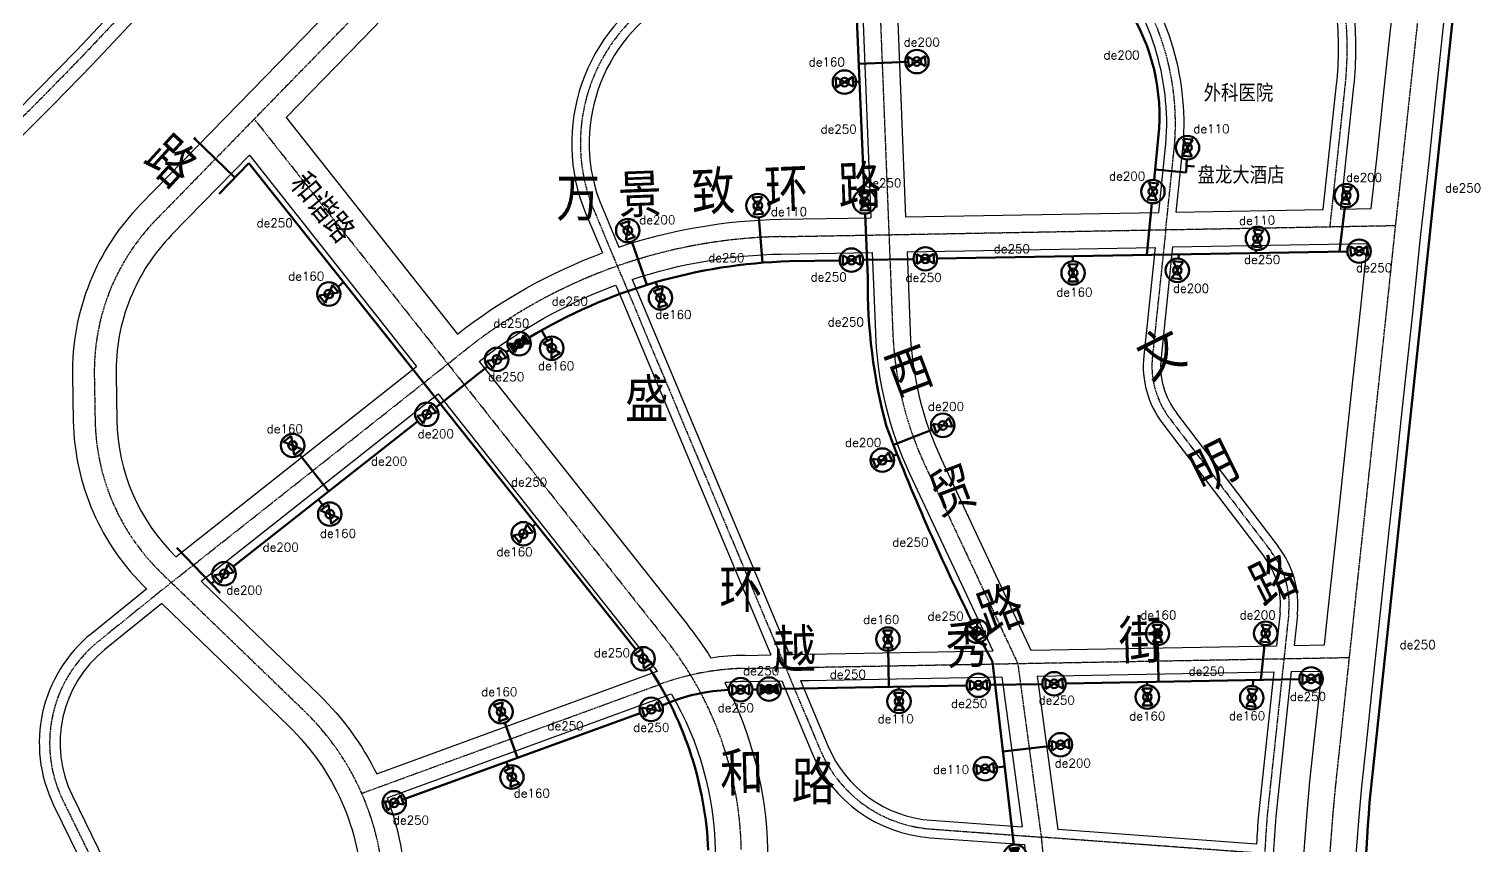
# Model space of a CAD drawing. Header units: millimetres. Extents: x 429861 to 37403537, y 4398138 to 8816131.
# Drawn here: x 434002 to 435669, y 4407564 to 4408503 of the extents above; entities that cross this region are included whole.
import ezdxf

# ---------------------------------------------------------------- set-up
doc = ezdxf.new("R2010")
doc.units = ezdxf.units.MM
doc.linetypes.add('CENTER', pattern=[2, 1.25, -0.25, 0.25, -0.25])
for name, color, linetype in [('中心线', 55, 'CENTER'), ('路名', 21, 'Continuous'), ('路网', 253, 'Continuous')]:
    doc.layers.add(name, color=color, linetype=linetype)
for name, color, linetype, lineweight in [('燃气周边建筑', 211, 'Continuous', 30), ('燃气标注(管)', 111, 'Continuous', 30), ('燃气标注(阀)', 2, 'Continuous', 30), ('燃气管(PE)', 5, 'Continuous', 100), ('燃气阀门(PE)', 6, 'Continuous', 50)]:
    doc.layers.add(name, color=color, linetype=linetype, lineweight=lineweight)
doc.styles.add('HZ', font='rs.shx', dxfattribs={"width": 0.8, "bigfont": 'hztxt.shx'})

# ---------------------------------------------------------------- blocks, each defined once
blk = doc.blocks.new('阀门PE')
at = {"layer": '燃气阀门(PE)'}
for p, q in [((-4.91, -2.83), (-4.91, 2.83)), ((-4.91, -2.83), (4.91, 2.83)), ((-4.91, 2.83), (4.91, -2.83)), ((4.91, 2.83), (4.91, -2.83))]:
    blk.add_line(p, q, dxfattribs=at)
for radius in [6.74, 2.47]:
    blk.add_circle((0, 0), radius, dxfattribs=at)
blk = doc.blocks.new('凝水缸PE')
at = {"layer": '燃气阀门(PE)'}
h = blk.add_hatch(dxfattribs=at)
h.set_pattern_fill('ANSI37', color=256, style=0)
h.set_pattern_definition([(45, (-494093.7521, -4411670.1049), (-1.12253201513, 1.12253201513), []), (135, (-494093.7521, -4411670.1049), (-1.12253201513, -1.12253201513), [])])
h.paths.add_polyline_path([(4.3, -2.5), (9.8, -5.7), (9.8, 5.7), (4.3, 2.5, -0.131568), (4.9, 0, -0.131568)])
h.paths.add_polyline_path([(-4.9, 0, -0.131568), (-4.3, 2.5), (-9.8, 5.7), (-9.8, -5.7), (-4.3, -2.5, -0.131568)])
h.paths.add_polyline_path([(0, 0), (4.3, 2.5, 0.577573), (-4.3, 2.5)])
h.paths.add_polyline_path([(4.3, -2.5), (0, 0), (-4.3, -2.5, 0.577573)])
at = {"layer": '燃气阀门(PE)', "xscale": 2, "yscale": 2, "zscale": 2}
blk.add_blockref('阀门PE', (0, 0), dxfattribs=at)

msp = doc.modelspace()

# ---------------------------------------------------------------- linework, layer by layer
at = {"layer": '中心线'}
for p, q in [((435594.9, 4408488), (435601.1, 4408546.2)), ((434112.3, 4408524), (434063.5, 4408472.1)), ((434979.3, 4408529.9), (434989.7, 4408266.4)), ((434260.4, 4408399.3), (434379.5, 4408521.4)), ((434063.5, 4408472.1), (434018.9, 4408426.4)), ((435587.6, 4408420), (435594.9, 4408488)), ((434018.9, 4408426.4), (433963.6, 4408371.1)), ((435496.6, 4408275.6), (435514.1, 4408438.1)), ((435580.4, 4408353.6), (435587.6, 4408420)), ((434260.4, 4408399.3), (434147.6, 4408283.6)), ((434260.4, 4408399.3), (434482.8, 4408118)), ((435307.8, 4408272.2), (435317.2, 4408362.5)), ((435570.8, 4408266.3), (435580.4, 4408353.6)), ((434650.8, 4408294.3), (434910.3, 4407675.1)), ((434989.7, 4408266.4), (435571.9, 4408277)), ((435307.8, 4408272.2), (435292.4, 4408126.3)), ((434865.5, 4408264.2), (434989.7, 4408266.4)), ((434989.7, 4408266.4), (434994.1, 4408154.4)), ((435561.7, 4408179.4), (435570.8, 4408266.3)), ((435550.8, 4408077.8), (435561.7, 4408179.4)), ((434482.8, 4408118), (434504.2, 4408134.9)), ((434165.1, 4407866.7), (434482.8, 4408118)), ((434482.8, 4408118), (434733.8, 4407800.6)), ((434076.6, 4408104.5), (434077.5, 4408052.9)), ((435541.5, 4407991.3), (435550.8, 4408077.8)), ((435312.4, 4408055.2), (435429.2, 4407902)), ((435031.5, 4408000.6), (435137.7, 4407773.7)), ((435534.9, 4407929.9), (435541.5, 4407991.3)), ((435524, 4407828.5), (435534.9, 4407929.9)), ((434153.8, 4407877.6), (434165.1, 4407866.7)), ((434165.1, 4407866.7), (434081.1, 4407798.9)), ((434165.1, 4407866.7), (434317.8, 4407719.2)), ((435449.1, 4407830.8), (435443.6, 4407779.2)), ((435514.5, 4407739.6), (435524, 4407828.5)), ((434897.4, 4407769.3), (435518.9, 4407780.6)), ((435137.7, 4407773.7), (435164.7, 4407574.1)), ((435443.6, 4407779.2), (435424.3, 4407598.7)), ((434824.3, 4407768), (434897.4, 4407769.3)), ((434383.9, 4407624.5), (434726.7, 4407749.8)), ((435508.2, 4407680.9), (435514.5, 4407739.6)), ((435503.3, 4407635.2), (435508.2, 4407680.9)), ((435500, 4407599.9), (435503.3, 4407635.2)), ((434040.6, 4407616.2), (434099.5, 4407496)), ((435497.4, 4407566.1), (435500, 4407599.9)), ((435037.6, 4407583.5), (435164.7, 4407574.1)), ((435421.4, 4407555.2), (435164.7, 4407574.1)), ((435164.7, 4407574.1), (435178.1, 4407431.9)), ((435495.3, 4407534.5), (435497.4, 4407566.1))]:
    msp.add_line(p, q, dxfattribs=at)
for centre, radius, start, end in [((435018.9, 4408393.8), 300, 354.0067, 38.7315), ((434835.2, 4408371.6), 200, 119.0161, 202.7443), ((435119.8, 4408480.3), 396.5, 353.8898, 6.1572), ((434326.6, 4408109.1), 250, 135.7136, 158.3749), ((434876.4, 4407664.3), 600, 91.0361, 110.3885), ((434876.4, 4407664.3), 600, 110.3885, 128.3385), ((434326.6, 4408109.1), 250, 158.3749, 181.0361), ((435393.8, 4408170.1), 400, 182.2556, 205.0844), ((435391.9, 4408115.8), 100, 174.0067, 217.3258), ((434327.5, 4408057.4), 250, 181.0361, 226.0034), ((435349.6, 4407841.4), 100, 353.9067, 37.3258), ((434175.3, 4407682.2), 150, 128.9109, 206.0961), ((434420.1, 4407552.5), 400, 31.2972, 38.3385), ((434829.7, 4407468.1), 300, 103.0708, 110.0824), ((434829.7, 4407468.1), 300, 91.0361, 103.0708), ((434420.1, 4407552.5), 400, 1.0361, 31.2972), ((434109.4, 4407503.4), 300, 23.8029, 46.0034), ((435048.7, 4407733.1), 150, 202.7443, 265.7851), ((434109.4, 4407503.4), 300, 1.0361, 23.8029), ((438287, 4407382.9), 2870.8, 175.6882, 176.5577)]:
    msp.add_arc(centre, radius, start, end, dxfattribs=at)
at = {"layer": '燃气管(PE)'}
for p, q in [((435643.3, 4408570), (435542, 4407614.1)), ((434951.4, 4408543.5), (434961.1, 4408317.5)), ((435012, 4408465), (434954.9, 4408462.6)), ((434948.4, 4408442.2), (434955.8, 4408442.5)), ((435300.1, 4408388.8), (435294.3, 4408329.4)), ((434190.8, 4408376), (434192.7, 4408378)), ((434191.7, 4408377), (434238.2, 4408332.1)), ((434254.3, 4408348.8), (434220, 4408313.2)), ((434254.3, 4408348.8), (434698.8, 4407789.6)), ((435331.3, 4408337.8), (435295.5, 4408341.3)), ((435331.3, 4408337.8), (435332.1, 4408353.1)), ((435340.7, 4408344.9), (435331.7, 4408345.4)), ((434962.3, 4408290.6), (434965.4, 4408216.8)), ((435291.7, 4408302.6), (435285.9, 4408243.2)), ((435513.7, 4408298.1), (435507.6, 4408247.1)), ((434840.2, 4408286.4), (434844.4, 4408234.2)), ((434694.1, 4408258.5), (434711.4, 4408208.7)), ((434960.1, 4408237.4), (435018, 4408238.4)), ((435044.9, 4408238.9), (435516.6, 4408247.2)), ((435201.1, 4408235.8), (435200.9, 4408241.7)), ((435322.5, 4408238.9), (435323, 4408243.8)), ((435411.5, 4408248.7), (435411, 4408245.4)), ((434875.3, 4408235.9), (434933.2, 4408236.9)), ((434356.7, 4408206.7), (434363.1, 4408211.9)), ((434724.4, 4408203.3), (434722, 4408211.8)), ((434597.4, 4408144.5), (434590.6, 4408156.6)), ((434469.3, 4408068.3), (434528.4, 4408114.8)), ((434236.3, 4407885.2), (434448.1, 4408051.7)), ((435039, 4408042.3), (434995, 4408025)), ((434312.9, 4408013.6), (434346, 4407971.4)), ((434994.6, 4408012.4), (434999.2, 4408014.2)), ((434341.1, 4407953), (434334.1, 4407962)), ((434580.1, 4407931.1), (434584, 4407934.1)), ((434221.2, 4407854.7), (434171.3, 4407906.6)), ((434211, 4407865.3), (434215.1, 4407868.5)), ((434988.7, 4407791.9), (434989.6, 4407746.8)), ((435298.5, 4407798.4), (435299.3, 4407752.6)), ((435421.2, 4407794.9), (435417, 4407754.9)), ((435108.7, 4407775.6), (435133.2, 4407565.4)), ((435193, 4407750.6), (435461.3, 4407755.7)), ((434832.8, 4407743.8), (434838.5, 4407743.9)), ((434865.5, 4407744.4), (435079.1, 4407748.5)), ((435001, 4407743.7), (435001, 4407747)), ((435106, 4407749), (435166.1, 4407750.1)), ((435286.4, 4407748.6), (435286.3, 4407752.4)), ((435407.8, 4407747.8), (435408.4, 4407754.7)), ((434729.2, 4407725.6), (434733.4, 4407727.1)), ((434430.4, 4407617), (434703.9, 4407716.4)), ((434548.4, 4407705.6), (434562.9, 4407665.2)), ((435177, 4407679.2), (435120.7, 4407672.6)), ((434553, 4407652.5), (434550.1, 4407660.5)), ((435110, 4407653.8), (435122.7, 4407655.3))]:
    msp.add_line(p, q, dxfattribs=at)
for centre, radius, start, end in [((435067.9, 4408402.4), 232.7, 356.6557, 34.8134), ((434893.5, 4407619.9), 616.3, 91.6924, 120.9778), ((435596.2, 4408209), 630.8, 179.2968, 194.9699), ((434893.5, 4407619.9), 616.3, 123.4831, 123.9101), ((437392.3, 4408967.5), 2576, 200.9592, 206.3834), ((437392.3, 4408967.5), 2576, 206.9828, 207.5619), ((434369.2, 4407541.2), 413.3, 2.4646, 33.275), ((434813.2, 4407539.9), 203.6, 92.0826, 113.0958), ((441855.9, 4407150.2), 6330.9, 175.79811, 177.72891)]:
    msp.add_arc(centre, radius, start, end, dxfattribs=at)
at = {"layer": '路网', "ltscale": 0.2}
for p, q in [((434959.4, 4408529.1), (434968.9, 4408286)), ((434999.3, 4408530.7), (435008.9, 4408286.8)), ((434970.5, 4408246.1), (434974.1, 4408153.6)), ((435010.5, 4408246.8), (435014.1, 4408155.2)), ((435295.6, 4408251.9), (435282.5, 4408127.3)), ((435315.7, 4408252.3), (435302.4, 4408125.2)), ((435320.3, 4408061.2), (435437.1, 4407908.1)), ((435304.4, 4408049.1), (435421.2, 4407896)), ((435049.7, 4408009), (435152.7, 4407789)), ((435013.4, 4407992.1), (435108.9, 4407788.2)), ((435439.1, 4407831.8), (435435.1, 4407794.1)), ((435459, 4407829.7), (435455.3, 4407794.4)), ((434824, 4407783), (434854, 4407783.6)), ((434875.6, 4407783.9), (434897.1, 4407784.3)), ((434401.1, 4407646.8), (434721.6, 4407763.9)), ((435119.6, 4407758.4), (435142.9, 4407585.8)), ((435159.9, 4407759.1), (435183.7, 4407582.8)), ((434824.6, 4407753), (434866.5, 4407753.8)), ((434888, 4407754.2), (434897.7, 4407754.3)), ((434413.1, 4407619.2), (434731.9, 4407735.7)), ((435412, 4407565.9), (435183.7, 4407582.8))]:
    msp.add_line(p, q, dxfattribs=at)
for points in [[(435508.9, 4408295.8), (435524, 4408437, 0.053603), (435524, 4408523.9), (435511.4, 4408632.3, 0.163887), (435406.2, 4408850.9), (434938.5, 4409239.5)], [(435488.7, 4408295.4), (435504.1, 4408439.1, 0.053552), (435504.1, 4408521.7), (435491.6, 4408629.9, 0.163094), (435392.6, 4408836.2), (435251.7, 4408953.3)]]:
    msp.add_lwpolyline(points, format="xyb", dxfattribs=at)
at = {"layer": '路网', "ltscale": 0.2, "flags": 128}
for points in [[(434242.5, 4408416.7), (434361.6, 4408538.9, 0.026923), (434572.5, 4408779.8, 0.010774), (434649.5, 4408882.3, 0.001047), (434656.7, 4408892.4, 0.001047)], [(434297.2, 4408401.2), (434397.4, 4408504, 0.026923), (434611.9, 4408748.9, 0.009), (434677.5, 4408835.8)], [(435319.9, 4408292.4), (435327.2, 4408361.5, 0.197664), (435260.7, 4408587.8), (435107.1, 4408779.3)], [(435299.8, 4408292), (435307.3, 4408363.5, 0.197664), (435245.1, 4408575.3), (435092.5, 4408765.5)], [(434905.4, 4408650.7), (434733.4, 4408555.2, 0.382504), (434641.5, 4408290.4), (434660.4, 4408245.4)], [(434919.2, 4408635.5), (434743.1, 4408537.8, 0.382504), (434660, 4408298.1), (434679.3, 4408252.1)], [(434242.5, 4408416.7), (434129.7, 4408301.1, 0.09775), (434071.5, 4408211.9, 0.100654), (434051.6, 4408104.1), (434052.5, 4408052.4, 0.198764), (434136.5, 4407859.6), (434136.8, 4407859.3)], [(434254.9, 4408357.8), (434165.5, 4408266.2, 0.09775), (434117.9, 4408193.2, 0.100654), (434101.6, 4408105), (434102.5, 4408053.3, 0.197383), (434170.3, 4407896.4)], [(434679.3, 4408252.1, -0.076495), (434865.1, 4408284.2), (434968.9, 4408286)], [(434494, 4408152.3, -0.077351), (434660.4, 4408245.4)], [(434660.4, 4408245.4, -0.000016), (434660.4, 4408245.4, -0.000016)], [(434694.8, 4408215.1, -0.075219), (434865.9, 4408244.2), (434970.5, 4408246.1)], [(434518.8, 4408120.9, -0.077273), (434674.3, 4408207.9)], [(434674.3, 4408207.9, -0.000726), (434675.9, 4408208.5, -0.000726)], [(434518.8, 4408120.9), (434757.4, 4407819.2, -0.027997), (434785.1, 4407779.9)], [(434471.7, 4408083.7), (434710.3, 4407782, -0.014718), (434723.3, 4407764.5)], [(434136.8, 4407859.3), (434073.6, 4407808.3, 0.350123), (434029.9, 4407611), (434088.8, 4407490.7, -0.253211), (434079.6, 4407264.4), (434029.1, 4407179.4)], [(434199.4, 4407868.3), (434335.2, 4407737.2, -0.086755), (434401.1, 4407646.8)], [(434154.2, 4407842.5), (434088.7, 4407789.6, 0.350123), (434051.4, 4407621.5), (434110.3, 4407501.3, -0.253211), (434100.2, 4407252.1), (434054.8, 4407175.8)], [(434154.2, 4407842.5), (434300.4, 4407701.2, -0.097172), (434361, 4407614.4, -0.099667), (434384.4, 4407508.4), (434385.3, 4407458.9, -0.067319), (434378.3, 4407399)], [(435431.9, 4407764), (435414.3, 4407599.6, 0.002928), (435412, 4407565.9)], [(435452, 4407764.4), (435434.3, 4407597.8, 0.00378), (435431.3, 4407554.6)], [(434739.9, 4407738.5, -0.127883), (434790, 4407559.2), (434794.7, 4407300.4)], [(434801.2, 4407751.6, -0.116372), (434850, 4407560.3), (434854.7, 4407301.5)], [(434866.5, 4407753.8), (434901.1, 4407671.2, 0.282221), (435036.9, 4407573.5), (435145.4, 4407565.5)], [(434888, 4407754.2), (434919.6, 4407679, 0.282221), (435038.4, 4407593.5), (435142.9, 4407585.8)], [(434413.1, 4407619.2, -0.086758), (434434.4, 4407509.3), (434435.3, 4407459.8, -0.048838), (434431, 4407406.4, -0.048838)]]:
    msp.add_lwpolyline(points, format="xyb", dxfattribs=at)
at = {"layer": '路网', "ltscale": 2}
for points in [[(435543.9, 4408296.4), (435550.6, 4408356.8), (435557.7, 4408423.2), (435565, 4408491.2), (435571.3, 4408549.4), (435580.1, 4408631.7), (435587.2, 4408697.8), (435587.8, 4408702.9), (435587.1, 4408707.8), (435590.1, 4408736), (435590.8, 4408741)], [(435521.9, 4407314.3), (435520.9, 4407371.6), (435520.9, 4407395.7), (435521, 4407408.1), (435521.3, 4407430.7), (435521.9, 4407458.4), (435523.1, 4407490.6), (435525.2, 4407532.8), (435527.3, 4407563.9), (435529.9, 4407597.3), (435533.2, 4407632.3), (435538, 4407677.7), (435544.3, 4407736.4), (435553.9, 4407825.3), (435564.7, 4407926.6), (435571.4, 4407988.1), (435580.6, 4408074.6), (435591.6, 4408176.2), (435600.6, 4408263.1), (435610.3, 4408350.3), (435617.4, 4408416.8), (435624.7, 4408484.8), (435630.9, 4408543)], [(435490.3, 4407795.1), (435494.2, 4407831.7), (435505.1, 4407933.1), (435511.7, 4407994.5), (435521, 4408081), (435531.9, 4408182.6), (435539.6, 4408256.4)], [(435462, 4407312.5), (435460.9, 4407371.1), (435460.9, 4407395.8), (435461, 4407408.7), (435461.3, 4407431.8), (435462, 4407460.2), (435463.2, 4407493.2), (435465.3, 4407536.3), (435467.5, 4407568.3), (435470.2, 4407602.4), (435473.5, 4407638.2), (435478.3, 4407684.1), (435484.7, 4407742.8), (435487, 4407765)]]:
    msp.add_lwpolyline(points, dxfattribs=at)
at = {"layer": '路网', "ltscale": 0.2, "flags": 128}
for points in [[(434105.6, 4408530.7), (434056.6, 4408478.6), (434012.2, 4408433.1), (433956.9, 4408377.8)], [(434122.9, 4408513.4), (434074.3, 4408461.7), (434029.6, 4408415.9), (433974.3, 4408360.5)], [(434297.2, 4408401.2), (434494, 4408152.3)], [(434254.9, 4408357.8), (434446.9, 4408115.1)], [(435008.9, 4408286.8), (435299.8, 4408292)], [(435319.9, 4408292.4), (435488.7, 4408295.4)], [(435508.9, 4408295.8), (435543.9, 4408296.4)], [(435315.7, 4408252.3), (435539.6, 4408256.4)], [(435010.5, 4408246.8), (435295.6, 4408251.9)], [(434675.9, 4408208.5), (434854, 4407783.6)], [(434694.8, 4408215.1), (434875.6, 4407783.9)], [(434170.3, 4407896.4), (434446.9, 4408115.1)], [(434199.4, 4407868.3), (434471.7, 4408083.7)], [(434897.1, 4407784.3), (435108.9, 4407788.2)], [(435152.7, 4407789), (435435.1, 4407794.1)], [(435455.3, 4407794.4), (435490.3, 4407795.1)], [(434897.7, 4407754.3), (435119.6, 4407758.4)], [(435159.9, 4407759.1), (435431.9, 4407764)], [(435452, 4407764.4), (435487, 4407765)], [(435145.4, 4407565.5), (435158.2, 4407430.1)]]:
    msp.add_lwpolyline(points, dxfattribs=at)
at = {"layer": '路网', "ltscale": 0.2}
for centre, radius, start, end in [((435393.8, 4408170.1), 380, 182.2556, 205.0844), ((435393.8, 4408170.1), 420, 182.2556, 205.0844), ((435391.9, 4408115.8), 110, 174.0067, 217.3258), ((435391.9, 4408115.8), 90, 174.0067, 217.3258), ((435349.6, 4407841.4), 110, 353.9067, 37.3258), ((435349.6, 4407841.4), 90, 353.9067, 37.3258), ((434829.7, 4407468.1), 315, 91.0361, 98.1537), ((434829.7, 4407468.1), 315, 109.7466, 110.0824), ((434829.7, 4407468.1), 285, 108.3692, 110.0824), ((434829.7, 4407468.1), 285, 91.0361, 95.7449)]:
    msp.add_arc(centre, radius, start, end, dxfattribs=at)

# ---------------------------------------------------------------- block references
at = {"layer": '燃气阀门(PE)'}
for p, xscale, yscale, zscale, rotation in [((435021.8, 4408465.4), 2.000000000015119, 2.000000000015119, 2.000000000015119, 182.451733350062), ((434938.6, 4408441.8), 1.999999999999089, 1.999999999999089, 1.999999999999089, 2.451733339337116), ((435332.8, 4408366.5), 1.999999999987064, 1.999999999987064, 1.999999999987064, 266.904745112305), ((435293, 4408316), 2.000000000063391, 2.000000000063391, 2.000000000063391, 264.420079905252), ((435515.3, 4408311.4), 1.99999999971559, 1.99999999971559, 1.99999999971559, 263.1848638773915), ((434839.1, 4408299.8), 2.000000000307077, 2.000000000307077, 2.000000000307077, 274.5701558118393), ((434961.7, 4408304.1), 2.000000000460434, 2.000000000460434, 2.000000000460434, 272.4517333361633), ((434689.6, 4408271.2), 2.000000000180767, 2.000000000180767, 2.000000000180767, 289.1904090333969), ((435413.2, 4408262.1), -1.999999999528905, 1.999999999859733, 2.000000000059058, 83.05747883443523), ((435530, 4408247.5), 1.999999999954668, 1.999999999954668, 1.999999999954668, 181.014550939942), ((434946.6, 4408237.2), 1.99999999999628, 1.99999999999628, 1.99999999999628, 1.014550960168897), ((435031.5, 4408238.7), 1.999999999998357, 1.999999999998357, 1.999999999998357, 1.014550963529478), ((435321.1, 4408225.5), 2.000000000059058, 2.000000000059058, 2.000000000059058, 84.16090835741814), ((435201.3, 4408222.5), 2.000000000087555, 2.000000000087555, 2.000000000087555, 91.01455096655921), ((434346.1, 4408198.3), 1.999999999872189, 1.999999999872189, 1.999999999872189, 38.48398605062265), ((434727.2, 4408193.8), 2.000000000120774, 2.000000000120774, 2.000000000120774, 106.1582618933742), ((434539, 4408123.1), 2.000000000118479, 2.000000000118479, 2.000000000118479, 37.6387662828899), ((434602.2, 4408136), 2.000000000207171, 2.000000000207171, 2.000000000207171, 119.4379736160475), ((434458.7, 4408060), 2.000000000057087, 2.000000000057087, 2.000000000057087, 38.16830105045542), ((435051.6, 4408047.3), 1.999999999856549, 1.999999999856549, 1.999999999856549, 201.462344333847), ((434304.5, 4408024.2), 2.000000000057087, 2.000000000057087, 2.000000000057087, 308.1683010504554), ((434982.1, 4408007.4), 2.000000000060142, 2.000000000060142, 2.000000000060142, 21.72057975848308), ((434347.2, 4407945.3), 2.000000000057087, 2.000000000057087, 2.000000000057087, 128.1683010504554), ((434569.6, 4407922.7), 1.999999999872189, 1.999999999872189, 1.999999999872189, 38.48398605062265), ((434225.7, 4407876.8), 1.999999999985146, 1.999999999985146, 1.999999999985146, 38.1683010478334), ((435090.7, 4407810.8), 2.000000000098295, 2.000000000098295, 2.000000000098295, 296.7380509908792), ((435298.3, 4407808.2), 2.000000000303069, 2.000000000303069, 2.000000000303069, 271.0821056182411), ((435422.6, 4407808.3), 1.999999999725879, 1.999999999725879, 1.999999999725879, 264.0431649625122), ((434988.5, 4407801.7), 2.000000000303069, 2.000000000303069, 2.000000000303069, 271.0821056182411), ((434707.2, 4407779.1), 2.00000000008728, 2.00000000008728, 2.00000000008728, 304.8005110014479), ((434819.3, 4407743.6), 1.999999999994682, 1.999999999994682, 1.999999999994682, 1.082105614082055), ((435092.5, 4407748.7), 1.999999999994648, 1.999999999994648, 1.999999999994648, 1.082105614029954), ((435179.5, 4407750.4), 2.000000000006208, 2.000000000006208, 2.000000000006208, 1.082105609489302), ((435474.8, 4407755.9), 1.999999999953885, 1.999999999953885, 1.999999999953885, 181.0821056184301), ((434716.5, 4407721), 1.999999999906455, 1.999999999906455, 1.999999999906455, 19.98745161935311), ((435001.3, 4407730.2), 1.999999999837491, 1.999999999837491, 1.999999999837491, 91.08210561849303), ((435286.6, 4407735.2), 1.999999999837491, 1.999999999837491, 1.999999999837491, 91.08210561849303), ((435406.6, 4407734.3), 2.00000000007139, 2.00000000007139, 2.00000000007139, 85.10032754414287), ((434543.9, 4407718.3), 1.99999999978981, 1.99999999978981, 1.99999999978981, 288.2162116366858), ((435186.8, 4407680.3), 1.999999999942789, 1.999999999942789, 1.999999999942789, 186.6451449158489), ((434556.4, 4407643.2), 1.999999999782155, 1.999999999782155, 1.999999999782155, 109.9874516290767), ((435100.3, 4407652.7), 1.999999999992044, 1.999999999992044, 1.999999999992044, 6.645144927960816), ((434421.2, 4407613.6), 1.999999999906455, 1.999999999906455, 1.999999999906455, 19.98745161935311)]:
    msp.add_blockref('阀门PE', p, dxfattribs=dict(at, xscale=xscale, yscale=yscale, zscale=zscale, rotation=rotation))
for p, rotation in [((434564.8, 4408141.2), 31.60414108138486), ((434852, 4407744.2), 1.082105619865257), ((435134.7, 4407552), 276.6451449144017)]:
    msp.add_blockref('凝水缸PE', p, dxfattribs=dict(at, rotation=rotation))

# ---------------------------------------------------------------- texts
at = {"layer": '燃气周边建筑', "style": 'HZ'}
for s, p in [('外科医院', (435351.3, 4408419.1)), ('盘龙大酒店', (435344.3, 4408324.8))]:
    msp.add_text(s, height=20, dxfattribs=at).set_placement(p)
at = {"layer": '燃气标注(管)', "style": 'HZ'}
for s, p in [('de200', (435236.2, 4408467.9)), ('de250', (434911.1, 4408382.7)), ('de250', (435628.6, 4408315.1)), ('de250', (434263, 4408274.9)), ('de250', (435110.1, 4408245.3)), ('de250', (434782, 4408234.9)), ('de250', (435397.7, 4408232.8)), ('de250', (434602.2, 4408184.9)), ('de250', (434919.3, 4408161.1)), ('de200', (434394.5, 4408001.2)), ('de250', (434555.4, 4407977.2)), ('de200', (434269.9, 4407902.3)), ('de250', (434993.6, 4407908)), ('de250', (435576.4, 4407790.3)), ('de250', (434921.7, 4407756.2)), ('de250', (435334, 4407759.9)), ('de250', (434597.3, 4407696.9))]:
    msp.add_text(s, height=10, dxfattribs=at).set_placement(p)
at = {"layer": '燃气标注(阀)', "style": 'HZ'}
for s, p in [('de200', (435006.6, 4408482.8)), ('de160', (434897.5, 4408459.9)), ('de110', (435339.5, 4408383.2)), ('de200', (435242.6, 4408328.8)), ('de250', (434962.4, 4408320.9)), ('de200', (435514.8, 4408327.3)), ('de200', (434702.7, 4408278.4)), ('de110', (434854, 4408287.9)), ('de160', (434299.3, 4408213.8)), ('de250', (434899.6, 4408212.8)), ('de250', (435008.7, 4408212.1)), ('de250', (435526.4, 4408223.5)), ('de160', (435182, 4408195.4)), ('de200', (435316, 4408199.8)), ('de160', (434721.3, 4408169.7)), ('de250', (434535, 4408159.6)), ('de250', (434529.1, 4408098.1)), ('de160', (434586.5, 4408110.8)), ('de200', (435034.4, 4408064.1)), ('de160', (434274.7, 4408038.3)), ('de200', (434448.2, 4408032.5)), ('de200', (434939.3, 4408022.5)), ('de160', (434335.8, 4407918.2)), ('de160', (434538.7, 4407897.1)), ('de200', (434228.2, 4407853)), ('de160', (434960.1, 4407819.1)), ('de250', (435034, 4407823)), ('de160', (435278.4, 4407824.4)), ('de200', (435392.6, 4407824.4)), ('de250', (434650.6, 4407780.9)), ('de250', (434822.1, 4407760.1)), ('de160', (434521.1, 4407736.2)), ('de250', (435450.4, 4407730.6)), ('de250', (434792.9, 4407717.7)), ('de250', (435061.1, 4407722.6)), ('de250', (435161.7, 4407726.5)), ('de250', (434695.8, 4407695.2)), ('de110', (434976.7, 4407705)), ('de160', (435265.7, 4407708.3)), ('de160', (435380.4, 4407708.6)), ('de110', (435040.3, 4407646.8)), ('de200', (435180.1, 4407654.2)), ('de160', (434558.5, 4407619.6)), ('de250', (434419.6, 4407588.7))]:
    msp.add_text(s, height=10, dxfattribs=at).set_placement(p)
msp.add_text('de110', height=10, rotation=1.1422, dxfattribs=at).set_placement((435392, 4408277.5))
at = {"layer": '路名', "style": 'HZ'}
for s, height, rotation, p in [('路', 50, 317.6639, (434128.9, 4408348.2)), ('和谐路', 30, 309.6401, (434298.4, 4408322.7)), ('景 致 环 路', 50, 2.2515, (434679.6, 4408285.6)), ('文', 50, 26.3276, (435291.6, 4408095)), ('西', 50, 20.5132, (434998.8, 4408076.5)), ('明', 50, 26.3276, (435352, 4407965.6)), ('贸', 50, 20.5132, (435047.9, 4407939.1)), ('路', 50, 26.3276, (435420.9, 4407835.4)), ('路', 50, 20.5132, (435103.9, 4407802.8)), ('越    秀    街', 50, 1.5385, (434856.6, 4407762.8)), ('和', 50, 1.38, (434796.3, 4407621.5))]:
    msp.add_text(s, height=height, rotation=rotation, dxfattribs=at).set_placement(p)
for s, p in [('万', (434607.5, 4408282.4)), ('盛', (434686.5, 4408051.3)), ('环', (434794.9, 4407832.8)), ('路', (434877.9, 4407611.7))]:
    msp.add_text(s, height=50, dxfattribs=at).set_placement(p)

doc.saveas('drawing.dxf')
